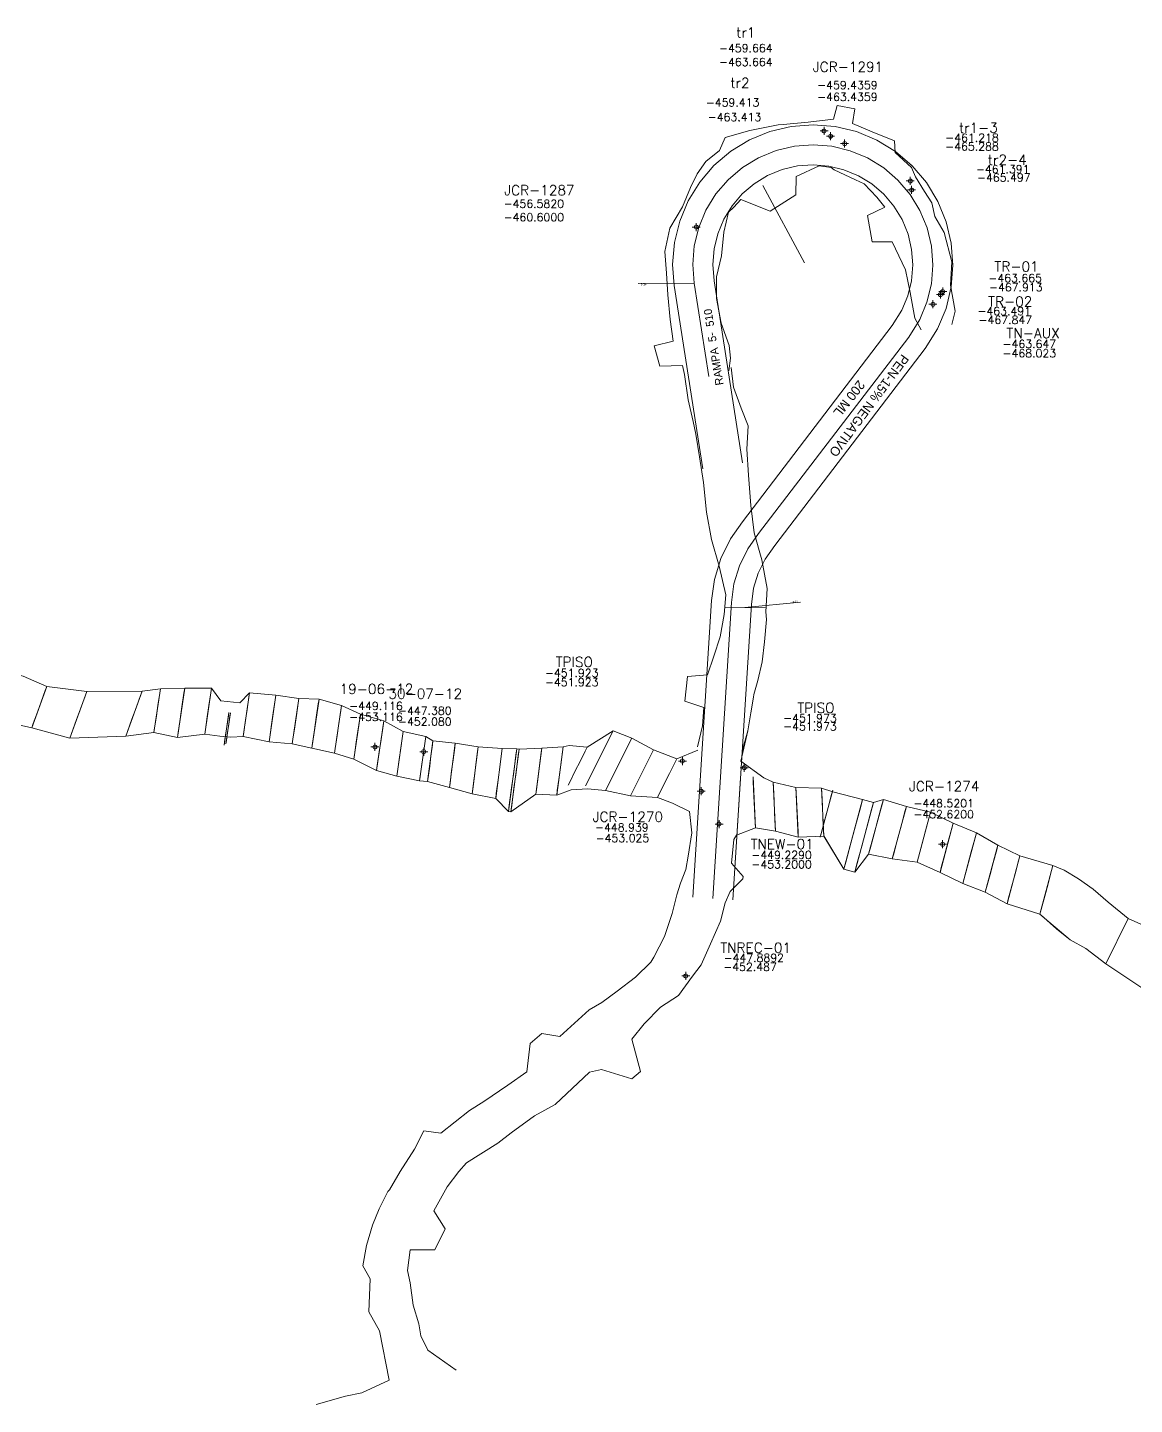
# Model space of a CAD drawing. Extents: x 10548 to 11256, y 0 to 10043.
# Drawn here: x 10967.1 to 11105.4, y 9639.5 to 9811.6 of the extents above; entities that cross this region are included whole.
import ezdxf
from ezdxf.enums import TextEntityAlignment as Align

# ---------------------------------------------------------------- set-up
doc = ezdxf.new("R2010")
doc.units = 0
doc.header["$MEASUREMENT"] = 0
doc.header["$PDMODE"] = 34
doc.header["$PDSIZE"] = 0.5
for name, color, linetype in [('F-510-7642-E-FIC', 154, 'Continuous'), ('F-510-7642-E-SCR', 154, 'Continuous'), ('F-510-7642-E-SEC', 154, 'Continuous'), ('R-510-7500-N-PROY', 130, 'Continuous'), ('R-510-7500-N-SCR', 130, 'Continuous'), ('RPAACC-510-520', 7, 'Continuous')]:
    doc.layers.add(name, color=color, linetype=linetype)
doc.styles.add('ROMAND', font='romand', dxfattribs={"width": 0.7})
doc.styles.add('ROMANS', font='romans.shx', dxfattribs={"width": 1.65})

# ---------------------------------------------------------------- blocks, each defined once
blk = doc.blocks.new('F2')
at = {"lineweight": 0}
blk.add_point((0, 0), dxfattribs=at)
at = {"lineweight": 0, "style": 'ROMAND'}
for tag, height, p in [('NOMBRE', 1.25, (0.2, 6.62)), ('CIELO', 1, (0.14, 4.62)), ('PISO', 1, (0.14, 3.25))]:
    blk.add_attdef(tag, text='', height=height, dxfattribs=at).set_placement(p, align=Align.CENTER)
at = {"lineweight": 0, "style": 'ROMANS', "flags": 1}
for tag, p in [('MINA', (-0.07, -3.26)), ('LOCALIZACION', (-0.07, -4.93)), ('ESTRUCTURA', (-0.07, -6.62)), ('NIVEL', (-0.07, -8.29)), ('OBRA', (-0.07, -10.12)), ('FECHA', (-0.07, -11.79)), ('ATRAS', (-0.07, -13.48)), ('TOPOGRAFO', (2.67, -15.3))]:
    blk.add_attdef(tag, text='', height=1.25, dxfattribs=at).set_placement(p, align=Align.CENTER)

msp = doc.modelspace()

# ---------------------------------------------------------------- linework, layer by layer
at = {"color": 4, "linetype": 'Continuous', "lineweight": 0, "elevation": -457.77, "flags": 128}
msp.add_lwpolyline([(11058.98, 9791.84), (11064.19, 9782.16)], dxfattribs=at)
at = {"layer": 'F-510-7642-E-SCR', "linetype": 'Continuous', "lineweight": 0, "flags": 128}
for points, elevation in [([(10981.45, 9728.65), (10983.72, 9728.94)], -451.98), ([(10981.45, 9728.65), (10983.72, 9728.94)], -447.88), ([(10979.41, 9723.01), (10982.92, 9723.49)], -447.88), ([(10979.41, 9723.01), (10982.92, 9723.49)], -451.98), ([(11048.23, 9720.17), (11048.23, 9720.17), (11050.88, 9721.28), (11050.88, 9721.28)], -447.31), ([(11059.1, 9717.83), (11059.1, 9717.83), (11056.24, 9719.88), (11056.24, 9719.88)], -447.31), ([(11003.17, 9639.52), (11006.85, 9640.56), (11008.91, 9640.97), (11012.31, 9642.56), (11011.11, 9648.7), (11009.78, 9651.08), (11009.95, 9655.22), (11009.01, 9656.82), (11009.47, 9659.39), (11010.23, 9661.92), (11011.04, 9663.95), (11012.13, 9666.13), (11012.36, 9666.33), (11013.66, 9668.63), (11015.49, 9671.4), (11016.65, 9673.72), (11018.75, 9673.41), (11022.36, 9676.25), (11024.14, 9677.39), (11027.12, 9679.43), (11029.51, 9681.09), (11029.93, 9684.61), (11031.39, 9685.85), (11033.62, 9685.49), (11037.31, 9688.81), (11038.88, 9689.72), (11040.78, 9691.16), (11043.06, 9692.92), (11044.99, 9694.78), (11045.37, 9695.39), (11046.7, 9697.99), (11047.67, 9700.86), (11048.25, 9703.19), (11048.69, 9704.63), (11049.37, 9706.34), (11049.64, 9708.01), (11050.12, 9710.95), (11049.84, 9713.62), (11047.68, 9714.63)], -437.89), ([(11020.69, 9643.82), (11017.14, 9646.28), (11016.24, 9648.11), (11016, 9649.57), (11015.31, 9651.93), (11014.92, 9654.71), (11014.58, 9656.26), (11014.94, 9658.83), (11017.99, 9658.84), (11019.29, 9661.45), (11017.9, 9663.71), (11019.54, 9666.7), (11021.02, 9668.64), (11021.95, 9669.7), (11025.88, 9672.16), (11027.53, 9673.45), (11030.45, 9675.56), (11033.03, 9677), (11037.32, 9681.02), (11038.83, 9681.37), (11042.62, 9680.22), (11043.69, 9681.11), (11042.64, 9685.17), (11044.16, 9687.08), (11046.18, 9689.15), (11048.44, 9690.62), (11050.19, 9693.01), (11051.29, 9694.43), (11052.43, 9697.07), (11053.69, 9699.89), (11054.27, 9702.21), (11054.91, 9703.62), (11056.48, 9705.19), (11056.52, 9705.48), (11055.07, 9707.13), (11055.35, 9710.11), (11055.69, 9710.64), (11055.69, 9710.64)], -437.56), ([(11104.62, 9700.23), (11102.12, 9702.27), (11100.25, 9703.9), (11098.42, 9705.18), (11096.63, 9706.27), (11095.22, 9706.85)], -453.29), ([(11104.62, 9700.23), (11102.12, 9702.27), (11100.24, 9703.9), (11098.42, 9705.18), (11096.63, 9706.27), (11095.22, 9706.85)], -448.29), ([(11101.84, 9694.58), (11099.35, 9696.5), (11097.38, 9697.59), (11095.68, 9698.96), (11094.1, 9700.37), (11093.59, 9700.76)], -453.29), ([(11101.84, 9694.58), (11099.34, 9696.5), (11097.39, 9697.57), (11094.71, 9699.83), (11093.59, 9700.76)], -448.29)]:
    msp.add_lwpolyline(points, dxfattribs=dict(at, elevation=elevation))
at = {"layer": 'F-510-7642-E-SCR', "linetype": 'Continuous', "lineweight": 0}
for points in [[(10981.45, 9728.65, -447.88), (10974.52, 9728.61, -448.08), (10969.54, 9729.24, -447.98), (10966.59, 9730.51, -448.18), (10962.41, 9731.6, -446.08), (10958.47, 9732.17, -448.38), (10955.85, 9733.44, -448.47), (10951.64, 9734.75, -448.37), (10948.85, 9737.03, -448.17)], [(10981.45, 9728.65, -451.98), (10974.52, 9728.61, -452.58), (10969.54, 9729.24, -452.68), (10966.59, 9730.51, -452.68), (10962.41, 9731.6, -452.58), (10958.47, 9732.17, -452.48), (10955.85, 9733.44, -452.57), (10951.64, 9734.75, -452.47), (10948.85, 9737.03, -452.37)], [(10979.41, 9723.01, -447.88), (10972.41, 9722.77, -448.08), (10967.67, 9724.06, -447.98), (10964.52, 9724.78, -448.18), (10960.34, 9725.86, -446.08), (10956.5, 9726.72, -448.38), (10953.67, 9727.42, -448.47), (10949.71, 9729.39, -448.37), (10947.02, 9731.95, -448.17)], [(10979.41, 9723.01, -451.98), (10972.41, 9722.77, -452.58), (10967.67, 9724.06, -452.68), (10964.52, 9724.78, -452.68), (10960.34, 9725.86, -452.58), (10956.5, 9726.72, -452.48), (10953.67, 9727.42, -452.57), (10949.71, 9729.39, -452.47), (10947.02, 9731.95, -452.37)], [(11016.9, 9722.96, -447.38), (11014.06, 9723.58, -447.23), (11014.06, 9723.58, -447.23), (11011.63, 9724.95, -447.38), (11008.72, 9725.78, -447.72), (11006.35, 9726.83, -447.97), (11003.54, 9727.65, -447.72), (11001.02, 9727.71, -447.87), (10998.15, 9728.14, -447.92), (10994.86, 9728.42, -447.75), (10993.66, 9727.2, -447.42), (10991.28, 9727.42, -447.41), (10990.1, 9729.01, -447.86), (10986.76, 9729, -447.2), (10983.72, 9728.94, -446.94)], [(11016.9, 9722.96, -452.08), (11014.06, 9723.58, -452.23), (11014.06, 9723.58, -452.23), (11011.63, 9724.95, -452.28), (11008.72, 9725.78, -452.22), (11006.35, 9726.83, -452.27), (11003.54, 9727.65, -452.02), (11001.02, 9727.71, -451.77), (10998.15, 9728.14, -451.42), (10994.86, 9728.42, -451.45), (10993.66, 9727.2, -451.62), (10991.28, 9727.42, -451.61), (10990.1, 9729.01, -451.66), (10986.76, 9729, -451.7), (10983.72, 9728.94, -451.64)], [(11016.09, 9717.42, -447.38), (11013.25, 9718.04, -447.23), (11013.25, 9718.04, -447.23), (11010.72, 9718.71, -447.38), (11007.89, 9720.14, -447.72), (11005.48, 9720.9, -447.97), (11002.64, 9721.51, -447.72), (11000.2, 9722.07, -447.87), (10997.3, 9722.3, -447.92), (10994.06, 9722.97, -447.75), (10992.51, 9722.88, -447.42), (10991.14, 9723.02, -447.41), (10989.26, 9723.27, -447.86), (10985.86, 9722.86, -447.2), (10982.92, 9723.49, -446.94)], [(11016.09, 9717.42, -452.08), (11013.25, 9718.04, -452.23), (11013.25, 9718.04, -452.23), (11010.72, 9718.71, -452.28), (11007.89, 9720.14, -452.22), (11005.48, 9720.9, -452.27), (11002.64, 9721.51, -452.02), (11000.2, 9722.07, -451.77), (10997.3, 9722.3, -451.42), (10994.06, 9722.97, -451.45), (10992.51, 9722.88, -451.62), (10991.14, 9723.02, -451.61), (10989.26, 9723.27, -451.66), (10985.86, 9722.86, -451.7), (10982.92, 9723.49, -451.64)], [(11016.9, 9722.96, -447.38), (11016.9, 9722.96, -447.38), (11017.78, 9722.42, -448.13), (11020.57, 9722.15, -448.4), (11023.43, 9721.67, -448.67), (11026.43, 9721.48, -448.73), (11028.25, 9721.44, -448.71), (11028.54, 9721.4, -448.71), (11031.38, 9721.53, -448.18), (11034.03, 9721.68, -448.55)], [(11016.9, 9722.96, -452.08), (11016.9, 9722.96, -452.08), (11017.78, 9722.42, -453.33), (11020.57, 9722.15, -453.3), (11023.43, 9721.67, -453.37), (11026.43, 9721.48, -453.23), (11028.25, 9721.44, -453.31), (11028.54, 9721.4, -453.31), (11031.38, 9721.53, -453.28), (11034.03, 9721.68, -453.25)], [(11034.03, 9721.68, -448.55), (11034.03, 9721.68, -448.55), (11034.8, 9721.86, -448.1), (11037.03, 9721.64, -448.06), (11040.29, 9723.7, -448.32), (11042.61, 9722.76, -448.52), (11045.33, 9721.29, -447.87), (11048.23, 9720.17, -447.31), (11048.23, 9720.17, -447.31)], [(11034.03, 9721.68, -453.25), (11034.03, 9721.68, -453.25), (11034.8, 9721.86, -452.7), (11037.03, 9721.64, -452.86), (11040.29, 9723.7, -452.92), (11042.61, 9722.76, -452.82), (11045.33, 9721.29, -452.87), (11048.23, 9720.17, -453.02), (11048.23, 9720.17, -453.02)], [(11016.09, 9717.42, -447.38), (11016.09, 9717.42, -447.38), (11017.11, 9717.37, -448.13), (11019.84, 9716.6, -448.4), (11022.66, 9715.83, -448.67), (11025.61, 9715.23, -448.73), (11027.21, 9713.61, -448.71), (11027.51, 9713.57, -448.71), (11030.62, 9715.78, -448.18), (11033.23, 9715.64, -448.55)], [(11016.09, 9717.42, -452.08), (11016.09, 9717.42, -452.08), (11017.11, 9717.37, -453.33), (11019.84, 9716.6, -453.3), (11022.66, 9715.83, -453.37), (11025.61, 9715.23, -453.23), (11027.21, 9713.61, -453.31), (11027.51, 9713.57, -453.31), (11030.62, 9715.78, -453.28), (11033.23, 9715.64, -453.25)], [(11067.73, 9716.07, -453.14), (11066.33, 9716.53, -453.23), (11063.12, 9716.59, -453.47), (11060.29, 9717.26, -453.41), (11059.1, 9717.83, -453.34), (11059.1, 9717.83, -453.34)], [(11067.73, 9716.07, -448.67), (11066.33, 9716.53, -448.93), (11063.12, 9716.59, -448.77), (11060.29, 9717.26, -449.71), (11059.1, 9717.83, -447.31), (11059.1, 9717.83, -447.31)], [(11033.23, 9715.64, -448.55), (11033.23, 9715.64, -448.55), (11033.23, 9715.64, -448.55), (11035.03, 9716.31, -448.06), (11037.08, 9716.43, -448.32), (11039.34, 9716.23, -448.52), (11042.47, 9715.56, -447.87), (11045.81, 9715.34, -447.72), (11047.68, 9714.63, -447.88)], [(11033.23, 9715.64, -453.25), (11033.23, 9715.64, -453.25), (11033.23, 9715.64, -453.25), (11035.03, 9716.31, -452.86), (11037.08, 9716.43, -452.92), (11039.34, 9716.23, -452.82), (11042.47, 9715.56, -452.87), (11045.81, 9715.34, -453.02), (11047.68, 9714.63, -453.08)], [(11095.22, 9706.85, -448.24), (11091.1, 9708.06, -448.33), (11088.35, 9709.41, -448.22), (11085.66, 9710.96, -448.12), (11082.77, 9712.15, -448.11), (11079.94, 9713.54, -447.7), (11076.92, 9714.24, -448), (11074.04, 9715.12, -447.99), (11072.8, 9714.73, -448.69), (11071.45, 9715.09, -448.68), (11067.73, 9716.07, -448.67)], [(11095.22, 9706.85, -453.14), (11091.1, 9708.06, -453.03), (11088.35, 9709.41, -453.02), (11085.66, 9710.96, -453.02), (11082.77, 9712.15, -452.91), (11079.94, 9713.54, -452.9), (11076.92, 9714.24, -452.9), (11074.04, 9715.12, -452.89), (11072.8, 9714.73, -452.89), (11071.45, 9715.09, -452.88), (11067.73, 9716.07, -453.14)], [(11066.6, 9710.54, -448.93), (11066.6, 9710.54, -448.93), (11063.41, 9710.39, -448.77), (11060.57, 9711.16, -449.71), (11058.05, 9711.55, -448.74), (11055.69, 9710.64, -448.77)], [(11093.59, 9700.76, -448.24), (11089.49, 9702.07, -448.33), (11086.77, 9703.52, -448.22), (11083.95, 9704.59, -448.12), (11081.12, 9705.97, -448.11), (11078.25, 9707.26, -447.7), (11075.15, 9707.68, -448), (11072.2, 9708.26, -447.99), (11070.47, 9706.04, -448.69), (11069.12, 9706.4, -448.68), (11066.6, 9710.54, -448.93)], [(11093.59, 9700.76, -453.14), (11089.49, 9702.07, -453.03), (11086.77, 9703.52, -453.02), (11083.95, 9704.59, -453.02), (11081.12, 9705.97, -452.91), (11078.25, 9707.26, -452.9), (11075.15, 9707.68, -452.9), (11072.2, 9708.26, -452.89), (11070.47, 9706.04, -452.89), (11069.12, 9706.4, -452.88), (11066.61, 9710.56, -452.98)], [(11104.62, 9700.23, -448.29), (11109.37, 9698.12, -448.44), (11109.37, 9698.12, -448.44), (11111.75, 9696.84, -448.46), (11113.99, 9695.97, -448.58), (11115.61, 9695.62, -449.2), (11115.88, 9695.49, -449.2)], [(11104.62, 9700.23, -453.29), (11109.37, 9698.12, -453.34), (11109.37, 9698.12, -453.34), (11111.75, 9696.84, -453.36), (11113.99, 9695.97, -453.28), (11115.61, 9695.62, -453.3), (11115.88, 9695.49, -453.3)], [(11101.84, 9694.58, -448.29), (11106.2, 9691.66, -448.44), (11106.2, 9691.66, -448.44), (11108.85, 9690.92, -448.46), (11110.56, 9688.96, -448.58), (11109.62, 9686.14, -449.2), (11113.48, 9684.45, -449.2)], [(11101.84, 9694.58, -453.29), (11106.2, 9691.66, -453.34), (11106.2, 9691.66, -453.34), (11108.85, 9690.92, -453.36), (11110.56, 9688.96, -453.28), (11109.62, 9686.14, -453.3), (11110.99, 9685.52, -453.3)]]:
    msp.add_polyline3d(points, dxfattribs=at)
at = {"layer": 'F-510-7642-E-SEC', "linetype": 'Continuous', "lineweight": 0}
for points in [[(10969.54, 9729.24, -452.68), (10967.67, 9724.06, -452.68), (10967.67, 9724.06, -449.95), (10967.85, 9724.58, -448.57), (10968.37, 9726, -447.98), (10968.83, 9727.3, -447.98), (10969.35, 9728.72, -448.57), (10969.54, 9729.24, -449.95), (10969.54, 9729.24, -452.68)], [(10974.52, 9728.61, -452.58), (10972.41, 9722.77, -452.58), (10972.41, 9722.77, -449.97), (10972.62, 9723.36, -448.65), (10973.2, 9724.96, -448.08), (10973.73, 9726.42, -448.08), (10974.31, 9728.02, -448.65), (10974.52, 9728.61, -449.97), (10974.52, 9728.61, -452.58)], [(10981.45, 9728.65, -451.98), (10979.41, 9723.01, -451.98), (10979.41, 9723.01, -449.6), (10979.61, 9723.58, -448.4), (10980.17, 9725.13, -447.88), (10980.68, 9726.54, -447.88), (10981.24, 9728.09, -448.4), (10981.45, 9728.65, -449.6), (10981.45, 9728.65, -451.98)], [(10983.72, 9728.94, -451.64), (10982.92, 9723.49, -451.64), (10982.92, 9723.49, -448.92), (10983, 9724.04, -447.54), (10983.22, 9725.53, -446.94), (10983.42, 9726.9, -446.94), (10983.64, 9728.39, -447.54), (10983.72, 9728.94, -448.92), (10983.72, 9728.94, -451.64)], [(10986.76, 9729, -451.7), (10985.86, 9722.86, -451.7), (10985.86, 9722.86, -449.09), (10985.95, 9723.47, -447.77), (10986.2, 9725.16, -447.2), (10986.42, 9726.7, -447.2), (10986.67, 9728.38, -447.77), (10986.76, 9729, -449.09), (10986.76, 9729, -451.7)], [(10990.1, 9729.01, -451.66), (10989.26, 9723.27, -451.66), (10989.26, 9723.27, -449.46), (10989.34, 9723.85, -448.34), (10989.57, 9725.43, -447.86), (10989.78, 9726.86, -447.86), (10990.01, 9728.44, -448.34), (10990.1, 9729.01, -449.46), (10990.1, 9729.01, -451.66)], [(10994.86, 9728.42, -451.45), (10994.06, 9722.97, -451.45), (10994.06, 9722.97, -449.31), (10994.14, 9723.52, -448.22), (10994.36, 9725.01, -447.75), (10994.56, 9726.37, -447.75), (10994.78, 9727.87, -448.22), (10994.86, 9728.42, -449.31), (10994.86, 9728.42, -451.45)], [(10998.15, 9728.14, -451.42), (10997.3, 9722.3, -451.42), (10997.3, 9722.3, -449.39), (10997.38, 9722.88, -448.36), (10997.62, 9724.49, -447.92), (10997.83, 9725.95, -447.92), (10998.07, 9727.55, -448.36), (10998.15, 9728.14, -449.39), (10998.15, 9728.14, -451.42)], [(11001.02, 9727.71, -451.77), (11000.2, 9722.07, -451.77), (11000.2, 9722.07, -449.51), (11000.28, 9722.64, -448.36), (11000.51, 9724.19, -447.87), (11000.71, 9725.6, -447.87), (11000.94, 9727.15, -448.36), (11001.02, 9727.71, -449.51), (11001.02, 9727.71, -451.77)], [(11003.54, 9727.65, -452.02), (11002.64, 9721.51, -452.02), (11002.64, 9721.51, -449.52), (11002.73, 9722.13, -448.26), (11002.98, 9723.82, -447.72), (11003.2, 9725.35, -447.72), (11003.45, 9727.04, -448.26), (11003.54, 9727.65, -449.52), (11003.54, 9727.65, -452.02)], [(10992.28, 9725.96, -451.61), (10991.68, 9721.91, -451.61), (10991.68, 9721.91, -449.18), (10991.74, 9722.31, -447.94), (10991.91, 9723.43, -447.41), (10992.05, 9724.44, -447.41), (10992.22, 9725.56, -447.94), (10992.28, 9725.96, -449.18), (10992.28, 9725.96, -451.61)], [(10992.48, 9725.93, -451.62), (10991.91, 9722.08, -451.62), (10991.91, 9722.08, -449.18), (10991.97, 9722.46, -447.94), (10992.12, 9723.52, -447.42), (10992.26, 9724.49, -447.42), (10992.42, 9725.55, -447.94), (10992.48, 9725.93, -449.18), (10992.48, 9725.93, -451.62)], [(11006.35, 9726.83, -452.27), (11005.48, 9720.9, -452.27), (11005.48, 9720.9, -449.78), (11005.57, 9721.49, -448.51), (11005.81, 9723.12, -447.97), (11006.02, 9724.61, -447.97), (11006.26, 9726.24, -448.51), (11006.35, 9726.83, -449.78), (11006.35, 9726.83, -452.27)], [(11008.72, 9725.78, -452.22), (11007.89, 9720.14, -452.22), (11007.89, 9720.14, -449.61), (11007.98, 9720.7, -448.29), (11008.2, 9722.25, -447.72), (11008.41, 9723.66, -447.72), (11008.64, 9725.21, -448.29), (11008.72, 9725.78, -449.61), (11008.72, 9725.78, -452.22)], [(11011.63, 9724.95, -452.28), (11010.72, 9718.71, -452.28), (11010.72, 9718.71, -449.43), (11010.81, 9719.34, -447.99), (11011.06, 9721.05, -447.38), (11011.29, 9722.61, -447.38), (11011.54, 9724.32, -447.99), (11011.63, 9724.95, -449.43), (11011.63, 9724.95, -452.28)], [(11014.06, 9723.58, -452.23), (11013.25, 9718.04, -452.23), (11013.25, 9718.04, -449.33), (11013.33, 9718.59, -447.86), (11013.55, 9720.12, -447.23), (11013.75, 9721.5, -447.23), (11013.98, 9723.03, -447.86), (11014.06, 9723.58, -449.33), (11014.06, 9723.58, -452.23)], [(11016.9, 9722.96, -452.08), (11016.09, 9717.42, -452.08), (11016.09, 9717.42, -449.35), (11016.17, 9717.98, -447.97), (11016.39, 9719.5, -447.38), (11016.59, 9720.89, -447.38), (11016.82, 9722.41, -447.97), (11016.9, 9722.96, -449.35), (11016.9, 9722.96, -452.08)], [(11017.11, 9717.37, -453.33), (11017.78, 9722.42, -453.33), (11017.78, 9722.42, -450.32), (11017.72, 9721.92, -448.79), (11017.53, 9720.53, -448.13), (11017.37, 9719.26, -448.13), (11017.18, 9717.87, -448.79), (11017.11, 9717.37, -450.32), (11017.11, 9717.37, -453.33)], [(11019.84, 9716.6, -453.3), (11020.57, 9722.15, -453.3), (11020.57, 9722.15, -450.46), (11020.5, 9721.6, -449.02), (11020.3, 9720.07, -448.4), (11020.11, 9718.68, -448.4), (11019.91, 9717.16, -449.02), (11019.84, 9716.6, -450.46), (11019.84, 9716.6, -453.3)], [(11036.85, 9716.81, -452.92), (11040.29, 9723.7, -452.92), (11040.29, 9723.7, -450.26), (11039.95, 9723.01, -448.9), (11039, 9721.11, -448.32), (11038.14, 9719.39, -448.32), (11037.19, 9717.5, -448.9), (11036.85, 9716.81, -450.26), (11036.85, 9716.81, -452.92)], [(11039.34, 9716.23, -452.82), (11042.61, 9722.76, -452.82), (11042.61, 9722.76, -450.33), (11042.29, 9722.11, -449.07), (11041.39, 9720.31, -448.52), (11040.57, 9718.68, -448.52), (11039.67, 9716.88, -449.07), (11039.34, 9716.23, -450.33), (11039.34, 9716.23, -452.82)], [(11022.66, 9715.83, -453.37), (11023.43, 9721.67, -453.37), (11023.43, 9721.67, -450.64), (11023.36, 9721.09, -449.26), (11023.14, 9719.48, -448.67), (11022.95, 9718.02, -448.67), (11022.74, 9716.41, -449.26), (11022.66, 9715.83, -450.64), (11022.66, 9715.83, -453.37)], [(11025.61, 9715.23, -453.23), (11026.43, 9721.48, -453.23), (11026.43, 9721.48, -450.62), (11026.35, 9720.85, -449.3), (11026.12, 9719.14, -448.73), (11025.92, 9717.58, -448.73), (11025.69, 9715.86, -449.3), (11025.61, 9715.23, -450.62), (11025.61, 9715.23, -453.23)], [(11027.21, 9713.61, -453.31), (11028.25, 9721.44, -453.31), (11028.25, 9721.44, -450.64), (11028.14, 9720.66, -449.29), (11027.86, 9718.5, -448.71), (11027.6, 9716.55, -448.71), (11027.31, 9714.39, -449.29), (11027.21, 9713.61, -450.64), (11027.21, 9713.61, -453.31)], [(11027.51, 9713.57, -453.31), (11028.54, 9721.4, -453.31), (11028.54, 9721.4, -450.64), (11028.44, 9720.62, -449.29), (11028.15, 9718.46, -448.71), (11027.89, 9716.51, -448.71), (11027.61, 9714.35, -449.29), (11027.51, 9713.57, -450.64), (11027.51, 9713.57, -453.31)], [(11030.62, 9715.78, -453.28), (11031.38, 9721.53, -453.28), (11031.38, 9721.53, -450.32), (11031.31, 9720.96, -448.82), (11031.1, 9719.37, -448.18), (11030.91, 9717.94, -448.18), (11030.7, 9716.36, -448.82), (11030.62, 9715.78, -450.32), (11030.62, 9715.78, -453.28)], [(11033.23, 9715.64, -453.25), (11034.03, 9721.68, -453.25), (11034.03, 9721.68, -450.52), (11033.95, 9721.08, -449.14), (11033.73, 9719.42, -448.55), (11033.53, 9717.9, -448.55), (11033.31, 9716.24, -449.14), (11033.23, 9715.64, -450.52), (11033.23, 9715.64, -453.25)], [(11034.66, 9716.9, -452.86), (11037.03, 9721.64, -452.86), (11037.03, 9721.64, -450.08), (11036.8, 9721.16, -448.67), (11036.15, 9719.86, -448.06), (11035.55, 9718.67, -448.06), (11034.9, 9717.37, -448.67), (11034.66, 9716.9, -450.08), (11034.66, 9716.9, -452.86)], [(11042.47, 9715.56, -452.87), (11045.33, 9721.29, -452.87), (11045.33, 9721.29, -449.97), (11045.04, 9720.71, -448.5), (11044.26, 9719.14, -447.87), (11043.54, 9717.71, -447.87), (11042.75, 9716.14, -448.5), (11042.47, 9715.56, -449.97), (11042.47, 9715.56, -452.87)], [(11045.81, 9715.34, -453.02), (11048.23, 9720.17, -453.02), (11048.23, 9720.17, -449.95), (11047.99, 9719.69, -448.39), (11047.32, 9718.36, -447.72), (11046.72, 9717.15, -447.72), (11046.05, 9715.83, -448.39), (11045.81, 9715.34, -449.95), (11045.81, 9715.34, -453.02)], [(11057.76, 9717.94, -453.34), (11058.05, 9711.55, -453.34), (11058.05, 9711.55, -450.67), (11058.02, 9712.19, -449.32), (11057.94, 9713.95, -448.74), (11057.87, 9715.54, -448.74), (11057.78, 9717.3, -449.32), (11057.76, 9717.94, -450.67), (11057.76, 9717.94, -453.34)], [(11060.29, 9717.26, -453.41), (11060.57, 9711.16, -453.41), (11060.57, 9711.16, -451.26), (11060.54, 9711.77, -450.17), (11060.46, 9713.45, -449.71), (11060.39, 9714.97, -449.71), (11060.32, 9716.65, -450.17), (11060.29, 9717.26, -451.26), (11060.29, 9717.26, -453.41)], [(11063.12, 9716.59, -453.47), (11063.41, 9710.39, -453.47), (11063.41, 9710.39, -450.75), (11063.38, 9711.01, -449.37), (11063.3, 9712.72, -448.77), (11063.23, 9714.26, -448.77), (11063.15, 9715.97, -449.37), (11063.12, 9716.59, -450.75), (11063.12, 9716.59, -453.47)], [(11067.73, 9716.29, -452.98), (11066.15, 9710.4, -452.98), (11066.15, 9710.4, -450.6), (11066.31, 9710.99, -449.39), (11066.75, 9712.61, -448.88), (11067.14, 9714.09, -448.88), (11067.58, 9715.71, -449.39), (11067.73, 9716.29, -450.6), (11067.73, 9716.29, -452.98)], [(11066.33, 9716.53, -453.23), (11066.6, 9710.54, -453.23), (11066.6, 9710.54, -450.74), (11066.58, 9711.14, -449.48), (11066.5, 9712.79, -448.93), (11066.43, 9714.29, -448.93), (11066.36, 9715.94, -449.48), (11066.33, 9716.53, -450.74), (11066.33, 9716.53, -453.23)], [(11071.45, 9715.09, -452.88), (11069.12, 9706.4, -452.88), (11069.12, 9706.4, -450.45), (11069.35, 9707.27, -449.21), (11069.99, 9709.66, -448.68), (11070.57, 9711.83, -448.68), (11071.21, 9714.22, -449.21), (11071.45, 9715.09, -450.45), (11071.45, 9715.09, -452.88)], [(11072.8, 9714.73, -452.89), (11070.47, 9706.04, -452.89), (11070.47, 9706.04, -450.45), (11070.7, 9706.9, -449.22), (11071.34, 9709.29, -448.69), (11071.93, 9711.47, -448.69), (11072.57, 9713.86, -449.22), (11072.8, 9714.73, -450.45), (11072.8, 9714.73, -452.89)], [(11074.04, 9715.12, -452.89), (11072.2, 9708.26, -452.89), (11072.2, 9708.26, -450.05), (11072.39, 9708.95, -448.61), (11072.89, 9710.83, -447.99), (11073.35, 9712.55, -447.99), (11073.86, 9714.43, -448.61), (11074.04, 9715.12, -450.05), (11074.04, 9715.12, -452.89)], [(11076.92, 9714.24, -452.9), (11075.15, 9707.68, -452.9), (11075.15, 9707.68, -450.06), (11075.33, 9708.33, -448.61), (11075.81, 9710.14, -448), (11076.25, 9711.78, -448), (11076.74, 9713.59, -448.61), (11076.92, 9714.24, -450.06), (11076.92, 9714.24, -452.9)], [(11079.94, 9713.54, -452.9), (11078.25, 9707.26, -452.9), (11078.25, 9707.26, -449.89), (11078.42, 9707.89, -448.36), (11078.88, 9709.61, -447.7), (11079.3, 9711.18, -447.7), (11079.77, 9712.91, -448.36), (11079.94, 9713.54, -449.89), (11079.94, 9713.54, -452.9)], [(11082.77, 9712.15, -452.91), (11081.12, 9705.97, -452.91), (11081.12, 9705.97, -450.13), (11081.28, 9706.59, -448.72), (11081.74, 9708.29, -448.11), (11082.15, 9709.84, -448.11), (11082.61, 9711.54, -448.72), (11082.77, 9712.15, -450.13), (11082.77, 9712.15, -452.91)], [(11085.66, 9710.96, -453.02), (11083.95, 9704.59, -453.02), (11083.95, 9704.59, -450.18), (11084.12, 9705.23, -448.74), (11084.6, 9706.98, -448.12), (11085.02, 9708.57, -448.12), (11085.49, 9710.33, -448.74), (11085.66, 9710.96, -450.18), (11085.66, 9710.96, -453.02)], [(11088.35, 9709.41, -453.02), (11086.77, 9703.52, -453.02), (11086.77, 9703.52, -450.24), (11086.93, 9704.11, -448.83), (11087.37, 9705.73, -448.22), (11087.76, 9707.21, -448.22), (11088.2, 9708.83, -448.83), (11088.35, 9709.41, -450.24), (11088.35, 9709.41, -453.02)], [(11091.1, 9708.06, -453.03), (11089.49, 9702.07, -453.03), (11089.49, 9702.07, -450.31), (11089.65, 9702.67, -448.92), (11090.09, 9704.32, -448.33), (11090.49, 9705.81, -448.33), (11090.94, 9707.46, -448.92), (11091.1, 9708.06, -450.31), (11091.1, 9708.06, -453.03)], [(11095.22, 9706.85, -453.14), (11093.59, 9700.76, -453.14), (11093.59, 9700.76, -450.3), (11093.75, 9701.37, -448.86), (11094.2, 9703.04, -448.24), (11094.61, 9704.56, -448.24), (11095.06, 9706.24, -448.86), (11095.22, 9706.85, -450.3), (11095.22, 9706.85, -453.14)], [(11101.84, 9694.58, -453.29), (11104.62, 9700.23, -453.29), (11104.62, 9700.23, -450.39), (11104.34, 9699.67, -448.92), (11103.58, 9698.11, -448.29), (11102.88, 9696.7, -448.29), (11102.12, 9695.14, -448.92), (11101.84, 9694.58, -450.39), (11101.84, 9694.58, -453.29)]]:
    msp.add_polyline3d(points, dxfattribs=at)
at = {"layer": 'R-510-7500-N-PROY', "color": 3, "linetype": 'Continuous', "lineweight": 0, "flags": 128}
for points in [[(11051.5, 9756.42), (11047.92, 9779.31), (11047.72, 9781.95), (11047.94, 9784.69), (11048.6, 9787.36), (11049.65, 9789.9), (11051.1, 9792.24), (11052.88, 9794.32), (11054.97, 9796.1), (11057.32, 9797.53), (11059.86, 9798.58), (11062.53, 9799.21), (11065.26, 9799.42), (11068.01, 9799.2), (11070.68, 9798.55), (11073.21, 9797.5), (11075.56, 9796.06), (11077.64, 9794.27), (11079.42, 9792.18), (11080.85, 9789.83), (11081.9, 9787.29), (11082.53, 9784.61), (11082.74, 9781.88), (11082.52, 9779.14), (11081.87, 9776.47), (11080.81, 9773.92), (11079.27, 9771.46), (11060.48, 9746.86), (11059.27, 9745.13), (11058.4, 9743.37), (11057.83, 9741.5), (11057.55, 9739.46), (11055.23, 9702.58)], [(11056.44, 9757.19), (11052.9, 9779.89), (11052.74, 9781.94), (11052.9, 9783.89), (11053.36, 9785.8), (11054.11, 9787.61), (11055.14, 9789.28), (11056.42, 9790.77), (11057.91, 9792.04), (11059.58, 9793.06), (11061.4, 9793.8), (11063.31, 9794.26), (11065.26, 9794.41), (11067.21, 9794.25), (11069.12, 9793.79), (11070.93, 9793.03), (11072.6, 9792.01), (11074.08, 9790.73), (11075.36, 9789.24), (11076.37, 9787.56), (11077.12, 9785.75), (11077.57, 9783.84), (11077.72, 9781.89), (11077.56, 9779.93), (11077.11, 9778.03), (11076.35, 9776.23), (11075.15, 9774.31), (11056.44, 9749.81), (11054.95, 9747.68), (11053.74, 9745.22), (11052.93, 9742.58), (11052.57, 9739.96), (11050.23, 9702.9)], [(11056.18, 9717.79), (11055.23, 9702.58)]]:
    msp.add_lwpolyline(points, dxfattribs=at)
at = {"layer": 'R-510-7500-N-PROY', "color": 1, "linetype": 'Continuous', "lineweight": 0, "elevation": -453.37, "flags": 128}
msp.add_lwpolyline([(11052.23, 9767.95), (11050.41, 9779.6), (11050.23, 9781.95), (11050.42, 9784.29), (11050.98, 9786.58), (11051.88, 9788.75), (11053.12, 9790.76), (11054.65, 9792.54), (11056.44, 9794.07), (11058.45, 9795.29), (11060.63, 9796.19), (11062.92, 9796.74), (11065.26, 9796.92), (11067.61, 9796.73), (11069.9, 9796.17), (11072.07, 9795.27), (11074.08, 9794.03), (11075.86, 9792.5), (11077.39, 9790.71), (11078.61, 9788.7), (11079.51, 9786.52), (11080.05, 9784.23), (11080.23, 9781.88), (11080.04, 9779.54), (11079.49, 9777.25), (11078.58, 9775.08), (11077.21, 9772.89), (11058.46, 9748.33), (11057.11, 9746.41), (11056.07, 9744.29), (11055.38, 9742.04), (11055.06, 9739.71), (11052.73, 9702.74)], dxfattribs=at)
at = {"layer": 'R-510-7500-N-PROY', "color": 4, "linetype": 'Continuous', "lineweight": 0, "elevation": -453.37, "flags": 128}
msp.add_lwpolyline([(11050.41, 9779.6), (11043.41, 9779.59)], dxfattribs=at)
at = {"layer": 'R-510-7500-N-SCR', "color": 4, "linetype": 'Continuous', "lineweight": 0, "flags": 128}
for points, elevation in [([(11067.8, 9800.11), (11068.28, 9801.81)], -457.25), ([(11067.8, 9800.11), (11068.28, 9801.81)], -461.45), ([(11050.77, 9793.29), (11051.85, 9794.83)], -461.68), ([(11050.77, 9793.29), (11051.85, 9794.83)], -458.21)]:
    msp.add_lwpolyline(points, dxfattribs=dict(at, elevation=elevation))
at = {"layer": 'R-510-7500-N-SCR', "color": 4, "linetype": 'Continuous', "lineweight": 0}
for points in [[(11080.11, 9789.64, -461.42), (11079.2, 9791.09, -461.47), (11078.06, 9792.89, -461.12), (11077.55, 9794.07, -461.1), (11075.51, 9795.95, -460.89), (11075.45, 9797.42, -460.22), (11072.64, 9798.52, -459.51), (11070.18, 9799.56, -458.84), (11070.46, 9801.39, -459.27), (11068.28, 9801.81, -459.23)], [(11080.11, 9789.64, -465.62), (11079.2, 9791.09, -465.57), (11078.06, 9792.89, -465.22), (11077.55, 9794.07, -465), (11075.51, 9795.95, -464.59), (11075.45, 9797.42, -464.42), (11072.64, 9798.52, -464.11), (11070.18, 9799.56, -463.94), (11070.46, 9801.39, -463.57), (11068.28, 9801.81, -463.53)], [(11067.8, 9800.11, -457.25), (11064.63, 9799.72, -456.9), (11064.63, 9799.72, -456.9), (11061.51, 9799.44, -457.15), (11060.9, 9799.39, -457.14), (11057.36, 9798.7, -457.19), (11054.29, 9797.82, -457.34), (11053.56, 9796.19, -457.53), (11051.85, 9794.83, -458.2)], [(11067.8, 9800.11, -461.45), (11064.63, 9799.72, -461.6), (11064.63, 9799.72, -461.6), (11061.51, 9799.44, -461.55), (11060.9, 9799.39, -461.54), (11057.36, 9798.7, -461.59), (11054.29, 9797.82, -461.84), (11053.56, 9796.19, -461.73), (11051.85, 9794.83, -461.7)], [(11046.11, 9769.23, -458.44), (11045.39, 9771.8, -458.48), (11047.8, 9772.37, -458.81), (11047.4, 9775.08, -458.99), (11047.13, 9778.17, -459.42), (11046.93, 9780.87, -459.9), (11046.73, 9783.57, -460.28), (11047.35, 9786.5, -460.5), (11048.95, 9789.16, -460.99), (11049.94, 9791.57, -461.54), (11050.77, 9793.29, -461.68)], [(11046.11, 9769.23, -453.98), (11045.39, 9771.8, -453.98), (11047.8, 9772.37, -453.81), (11047.4, 9775.08, -454.29), (11047.13, 9778.17, -454.82), (11046.93, 9780.87, -455.4), (11046.73, 9783.57, -455.78), (11047.35, 9786.5, -456.1), (11048.95, 9789.16, -457.09), (11049.94, 9791.57, -457.24), (11050.77, 9793.29, -458.21)], [(11067.51, 9794.09, -457.25), (11066.01, 9794.29, -456.9), (11066.01, 9794.29, -456.9), (11063.15, 9792.95, -457.15), (11063.11, 9790.67, -457.14), (11059.92, 9788.62, -457.19), (11056.25, 9790.06, -457.34), (11055.36, 9789.11, -457.53), (11054.69, 9788.5, -457.01)], [(11067.51, 9794.09, -461.45), (11066.01, 9794.29, -461.6), (11066.01, 9794.29, -461.6), (11063.15, 9792.95, -461.55), (11063.11, 9790.67, -461.54), (11059.92, 9788.62, -461.59), (11056.25, 9790.06, -461.84), (11055.36, 9789.11, -461.73), (11054.69, 9788.5, -460.95)], [(11072.05, 9788.09, -461.15), (11072.05, 9788.09, -461.15), (11074.22, 9789.12, -461.12), (11073.21, 9790.38, -461.1), (11071.64, 9792.04, -460.89), (11070.58, 9792.53, -460.22), (11067.91, 9793.77, -459.51), (11067.51, 9794.09, -457.25), (11067.51, 9794.09, -457.25), (11067.51, 9794.09, -457.25)], [(11072.05, 9788.09, -466.15), (11072.05, 9788.09, -466.15), (11074.22, 9789.12, -465.22), (11073.21, 9790.38, -465), (11071.64, 9792.04, -464.59), (11070.58, 9792.53, -464.42), (11067.91, 9793.77, -464.11), (11067.51, 9794.09, -461.45), (11067.51, 9794.09, -461.45), (11067.51, 9794.09, -461.45)], [(11082.59, 9774.45, -464.26), (11083, 9776.13, -463.24), (11082.42, 9779.35, -462.79), (11082.61, 9782.3, -462.59), (11081.65, 9785.96, -461.57), (11080.48, 9787.96, -461.17), (11080.11, 9789.64, -461.42)], [(11082.59, 9774.45, -467.46), (11083, 9776.13, -468.24), (11082.42, 9779.35, -467.79), (11082.61, 9782.3, -466.99), (11081.65, 9785.96, -466.57), (11080.48, 9787.96, -466.17), (11080.11, 9789.64, -465.62)], [(11054.74, 9768.67, -458.16), (11054.96, 9770.24, -458.48), (11054.78, 9771.84, -458.81), (11053.78, 9774.6, -458.99), (11053.21, 9777.72, -459.42), (11053.21, 9780.4, -459.9), (11053.81, 9783.04, -460.28), (11054.13, 9785.99, -460.5), (11054.69, 9788.5, -460.95)], [(11054.74, 9768.67, -453.96), (11054.96, 9770.24, -453.98), (11054.78, 9771.84, -453.81), (11053.78, 9774.6, -454.29), (11053.21, 9777.72, -454.82), (11053.21, 9780.4, -455.4), (11053.81, 9783.04, -455.78), (11054.13, 9785.99, -456.1), (11054.69, 9788.5, -457.01)], [(11078.75, 9773.77, -464.26), (11077.98, 9775.24, -463.24), (11077.4, 9778.46, -462.79), (11076.8, 9781.27, -462.59), (11075.16, 9784.8, -461.57), (11072.63, 9784.8, -461.17), (11072.05, 9788.09, -461.15)], [(11078.75, 9773.77, -467.46), (11077.98, 9775.24, -468.24), (11077.4, 9778.46, -467.79), (11076.8, 9781.27, -466.99), (11075.16, 9784.8, -466.57), (11072.63, 9784.8, -466.17), (11072.05, 9788.09, -466.15)], [(11048.93, 9769.35, -458.43), (11046.11, 9769.23, -458.44)], [(11048.93, 9769.35, -453.56), (11046.11, 9769.23, -453.98)], [(11048.93, 9769.35, -458.43), (11049.18, 9768.2, -458.29), (11049.64, 9765.04, -457.83), (11050.29, 9762.35, -457.43)], [(11048.93, 9769.35, -453.56), (11049.18, 9768.2, -453.39), (11049.64, 9765.04, -452.93), (11050.29, 9762.35, -452.47)], [(11055.04, 9769.1, -458.19), (11055.33, 9766.63, -457.83), (11056.26, 9764.01, -457.43)], [(11055.04, 9769.1, -453.29), (11055.33, 9766.63, -452.93), (11056.26, 9764.01, -452.47)], [(11056.26, 9764.01, -452.47), (11056.26, 9764.01, -452.47), (11056.26, 9764.01, -452.47), (11057.14, 9761.79, -452.38), (11056.99, 9758.87, -452.02), (11057.2, 9755.61, -451.39), (11057.48, 9751.85, -450.29), (11057.92, 9748.42, -449.83), (11058.84, 9745.07, -448.68), (11059.51, 9741.48, -448.29), (11059.36, 9738.55, -448.48)], [(11056.26, 9764.01, -457.43), (11056.26, 9764.01, -457.43), (11056.26, 9764.01, -457.43), (11057.14, 9761.79, -457.08), (11056.99, 9758.87, -456.52), (11057.2, 9755.61, -455.79), (11057.48, 9751.85, -455.09), (11057.92, 9748.42, -454.43), (11058.84, 9745.07, -453.68), (11059.51, 9741.48, -453.19), (11059.36, 9738.55, -453.13)], [(11050.29, 9762.35, -452.47), (11050.29, 9762.35, -452.47), (11050.29, 9762.35, -452.47), (11050.62, 9760.77, -452.38), (11051.06, 9757.94, -452.02), (11051.57, 9754.72, -451.39), (11051.95, 9750.99, -450.29), (11052.58, 9747.59, -449.83), (11053.51, 9744.24, -448.68), (11054.37, 9740.67, -448.29), (11054.16, 9738.2, -448.4)], [(11050.29, 9762.35, -457.43), (11050.29, 9762.35, -457.43), (11050.29, 9762.35, -457.43), (11050.62, 9760.77, -457.08), (11051.06, 9757.94, -456.52), (11051.57, 9754.72, -455.79), (11051.95, 9750.99, -455.09), (11052.58, 9747.59, -454.43), (11053.51, 9744.24, -453.68), (11054.37, 9740.67, -453.19), (11054.16, 9738.2, -453)], [(11054.16, 9738.2, -448.4), (11054.16, 9738.2, -448.4), (11053.64, 9735.44, -448.04), (11052.86, 9733.02, -448.48), (11052.09, 9730.69, -448.71), (11049.56, 9730.49, -448.73), (11049.22, 9727.41, -448.74), (11051.62, 9726.62, -449.07), (11051.45, 9724.32, -449.1), (11050.84, 9721.67, -448.94)], [(11054.16, 9738.2, -453), (11054.16, 9738.2, -453), (11053.64, 9735.44, -453.04), (11052.86, 9733.02, -453.08), (11052.09, 9730.69, -453.01), (11049.56, 9730.49, -453.03), (11049.22, 9727.41, -453.04), (11051.62, 9726.62, -453.07), (11051.45, 9724.32, -453), (11050.84, 9721.67, -453.14)], [(11059.36, 9738.55, -448.48), (11059.43, 9737.59, -448.4), (11059.21, 9734.8, -448.04), (11058.92, 9732.31, -448.48), (11058.34, 9729.97, -448.71), (11057.84, 9728.21, -448.73), (11057.81, 9727.91, -448.74), (11057.48, 9725.94, -449.07), (11057.11, 9723.67, -449.1), (11056.24, 9719.88, -447.31)], [(11059.36, 9738.55, -453.13), (11059.43, 9737.59, -453), (11059.21, 9734.8, -453.04), (11058.92, 9732.31, -453.08), (11058.34, 9729.97, -453.01), (11057.84, 9728.21, -453.03), (11057.81, 9727.91, -453.04), (11057.48, 9725.94, -453.07), (11057.11, 9723.67, -453), (11056.4, 9721.17, -453.14)]]:
    msp.add_polyline3d(points, dxfattribs=at)
at = {"layer": 'RPAACC-510-520', "color": 4, "linetype": 'Continuous', "lineweight": 0, "flags": 128}
for points, elevation in [([(11056.74, 9739.09), (11063.7, 9739.75)], -453.37), ([(11054.21, 9739.06), (11059.27, 9739.11)], -453.34)]:
    msp.add_lwpolyline(points, dxfattribs=dict(at, elevation=elevation))

# ---------------------------------------------------------------- block references
at = {"color": 4, "linetype": 'Continuous', "lineweight": 0}
ref = msp.add_blockref('F2', (11066.64, 9798.64, -459.66), dxfattribs=at)
ref.add_attrib('NOMBRE', 'tr1', dxfattribs={"lineweight": 0, "height": 1.25, "style": 'ROMAND'}).set_placement((11056.86, 9810.31, -459.66), align=Align.CENTER)
ref.add_attrib('CIELO', '-459.664', dxfattribs={"lineweight": 0, "height": 1, "style": 'ROMAND'}).set_placement((11056.86, 9808.49, -459.66), align=Align.CENTER)
ref.add_attrib('PISO', '-463.664', dxfattribs={"lineweight": 0, "height": 1, "style": 'ROMAND'}).set_placement((11056.86, 9806.75, -459.66), align=Align.CENTER)
ref = msp.add_blockref('F2', (11069.2, 9797.05, -459.44), dxfattribs=at)
ref.add_attrib('NOMBRE', 'JCR-1291', dxfattribs={"lineweight": 0, "height": 1.25, "style": 'ROMAND'}).set_placement((11069.62, 9806.02, -459.44), align=Align.CENTER)
ref.add_attrib('CIELO', '-459.4359', dxfattribs={"lineweight": 0, "height": 1, "style": 'ROMAND'}).set_placement((11069.55, 9803.87, -459.44), align=Align.CENTER)
ref.add_attrib('PISO', '-463.4359', dxfattribs={"lineweight": 0, "height": 1, "style": 'ROMAND'}).set_placement((11069.55, 9802.39, -459.44), align=Align.CENTER)
ref = msp.add_blockref('F2', (11067.44, 9797.98, -459.41), dxfattribs=at)
ref.add_attrib('NOMBRE', 'tr2', dxfattribs={"lineweight": 0, "height": 1.25, "style": 'ROMAND'}).set_placement((11056.12, 9804.02, -459.41), align=Align.CENTER)
ref.add_attrib('CIELO', '-459.413', dxfattribs={"lineweight": 0, "height": 1, "style": 'ROMAND'}).set_placement((11055.21, 9801.7, -459.41), align=Align.CENTER)
ref.add_attrib('PISO', '-463.413', dxfattribs={"lineweight": 0, "height": 1, "style": 'ROMAND'}).set_placement((11055.45, 9799.87, -459.41), align=Align.CENTER)
ref = msp.add_blockref('F2', (11077.4, 9792.39, -461.22), dxfattribs=at)
ref.add_attrib('NOMBRE', 'tr1-3', dxfattribs={"lineweight": 0, "height": 1.25, "style": 'ROMAND'}).set_placement((11085.91, 9798.42, -461.22), align=Align.CENTER)
ref.add_attrib('CIELO', '-461.218', dxfattribs={"lineweight": 0, "height": 1, "style": 'ROMAND'}).set_placement((11085.12, 9797.29, -461.22), align=Align.CENTER)
ref.add_attrib('PISO', '-465.288', dxfattribs={"lineweight": 0, "height": 1, "style": 'ROMAND'}).set_placement((11085.12, 9796.2, -461.22), align=Align.CENTER)
ref = msp.add_blockref('F2', (11077.56, 9791.26, -461.39), dxfattribs=at)
ref.add_attrib('NOMBRE', 'tr2-4', dxfattribs={"lineweight": 0, "height": 1.25, "style": 'ROMAND'}).set_placement((11089.52, 9794.41, -461.39), align=Align.CENTER)
ref.add_attrib('CIELO', '-461.391', dxfattribs={"lineweight": 0, "height": 1, "style": 'ROMAND'}).set_placement((11088.96, 9793.36, -461.39), align=Align.CENTER)
ref.add_attrib('PISO', '-465.497', dxfattribs={"lineweight": 0, "height": 1, "style": 'ROMAND'}).set_placement((11089.09, 9792.32, -461.39), align=Align.CENTER)
ref = msp.add_blockref('F2', (11050.66, 9786.63, -456.58), dxfattribs=at)
ref.add_attrib('NOMBRE', 'JCR-1287', dxfattribs={"lineweight": 0, "height": 1.25, "style": 'ROMAND'}).set_placement((11031.07, 9790.61, -456.58), align=Align.CENTER)
ref.add_attrib('CIELO', '-456.5820', dxfattribs={"lineweight": 0, "height": 1, "style": 'ROMAND'}).set_placement((11030.38, 9789.04, -456.58), align=Align.CENTER)
ref.add_attrib('PISO', '-460.6000', dxfattribs={"lineweight": 0, "height": 1, "style": 'ROMAND'}).set_placement((11030.38, 9787.36, -456.58), align=Align.CENTER)
ref = msp.add_blockref('F2', (11081.46, 9778.57, -463.66), dxfattribs=at)
ref.add_attrib('NOMBRE', 'TR-01', dxfattribs={"lineweight": 0, "height": 1.25, "style": 'ROMAND'}).set_placement((11090.68, 9781.07, -463.66), align=Align.CENTER)
ref.add_attrib('CIELO', '-463.665', dxfattribs={"lineweight": 0, "height": 1, "style": 'ROMAND'}).set_placement((11090.51, 9779.75, -463.66), align=Align.CENTER)
ref.add_attrib('PISO', '-467.913', dxfattribs={"lineweight": 0, "height": 1, "style": 'ROMAND'}).set_placement((11090.59, 9778.6, -463.66), align=Align.CENTER)
ref = msp.add_blockref('F2', (11080.24, 9776.98, -463.65), dxfattribs=at)
ref.add_attrib('NOMBRE', 'TN-AUX', dxfattribs={"lineweight": 0, "height": 1.25, "style": 'ROMAND'}).set_placement((11092.75, 9772.75, -463.65), align=Align.CENTER)
ref.add_attrib('CIELO', '-463.647', dxfattribs={"lineweight": 0, "height": 1, "style": 'ROMAND'}).set_placement((11092.28, 9771.52, -463.65), align=Align.CENTER)
ref.add_attrib('PISO', '-468.023', dxfattribs={"lineweight": 0, "height": 1, "style": 'ROMAND'}).set_placement((11092.28, 9770.36, -463.65), align=Align.CENTER)
ref = msp.add_blockref('F2', (11081.17, 9778.19, -463.49), dxfattribs=at)
ref.add_attrib('NOMBRE', 'TR-02', dxfattribs={"lineweight": 0, "height": 1.25, "style": 'ROMAND'}).set_placement((11089.89, 9776.69, -463.49), align=Align.CENTER)
ref.add_attrib('CIELO', '-463.491', dxfattribs={"lineweight": 0, "height": 1, "style": 'ROMAND'}).set_placement((11089.14, 9775.63, -463.49), align=Align.CENTER)
ref.add_attrib('PISO', '-467.847', dxfattribs={"lineweight": 0, "height": 1, "style": 'ROMAND'}).set_placement((11089.28, 9774.53, -463.49), align=Align.CENTER)
msp.add_blockref('F2', (11016.62, 9721.08, -447.38), dxfattribs=at).add_auto_attribs({'NOMBRE': '30-07-12', 'CIELO': '-447.380', 'PISO': '-452.080'})
at = {"layer": 'F-510-7642-E-FIC', "linetype": 'Continuous', "lineweight": 0}
ref = msp.add_blockref('F2', (11048.93, 9719.91, -451.92), dxfattribs=at)
ref.add_attrib('NOMBRE', 'TPISO', dxfattribs={"layer": '0', "lineweight": 0, "height": 1.25, "style": 'ROMAND'}).set_placement((11035.43, 9731.67, -451.92), align=Align.CENTER)
ref.add_attrib('CIELO', '-451.923', dxfattribs={"layer": '0', "lineweight": 0, "height": 1, "style": 'ROMAND'}).set_placement((11035.11, 9730.41, -451.92), align=Align.CENTER)
ref.add_attrib('PISO', '-451.923', dxfattribs={"layer": '0', "lineweight": 0, "height": 1, "style": 'ROMAND'}).set_placement((11035.11, 9729.26, -451.92), align=Align.CENTER)
for p, values in [((11010.52, 9721.67, -449.12), {'NOMBRE': '19-06-12', 'CIELO': '-449.116', 'PISO': '-453.116'}), ((11081.44, 9709.51, -448.52), {'NOMBRE': 'JCR-1274', 'CIELO': '-448.5201', 'PISO': '-452.6200'})]:
    msp.add_blockref('F2', p, dxfattribs=at).add_auto_attribs(values)
ref = msp.add_blockref('F2', (11056.66, 9719.07, -451.97), dxfattribs=at)
ref.add_attrib('NOMBRE', 'TPISO', dxfattribs={"layer": '0', "lineweight": 0, "height": 1.25, "style": 'ROMAND'}).set_placement((11065.62, 9725.93, -451.97), align=Align.CENTER)
ref.add_attrib('CIELO', '-451.973', dxfattribs={"layer": '0', "lineweight": 0, "height": 1, "style": 'ROMAND'}).set_placement((11064.87, 9724.78, -451.97), align=Align.CENTER)
ref.add_attrib('PISO', '-451.973', dxfattribs={"layer": '0', "lineweight": 0, "height": 1, "style": 'ROMAND'}).set_placement((11064.87, 9723.74, -451.97), align=Align.CENTER)
ref = msp.add_blockref('F2', (11051.29, 9716.13, -448.94), dxfattribs=at)
ref.add_attrib('NOMBRE', 'JCR-1270', dxfattribs={"layer": '0', "lineweight": 0, "height": 1.25, "style": 'ROMAND'}).set_placement((11042.12, 9712.32, -448.94), align=Align.CENTER)
ref.add_attrib('CIELO', '-448.939', dxfattribs={"layer": '0', "lineweight": 0, "height": 1, "style": 'ROMAND'}).set_placement((11041.37, 9711.12, -448.94), align=Align.CENTER)
ref.add_attrib('PISO', '-453.025', dxfattribs={"layer": '0', "lineweight": 0, "height": 1, "style": 'ROMAND'}).set_placement((11041.45, 9709.78, -448.94), align=Align.CENTER)
ref = msp.add_blockref('F2', (11053.52, 9712.04, -449.23), dxfattribs=at)
ref.add_attrib('NOMBRE', 'TNEW-01', dxfattribs={"layer": '0', "lineweight": 0, "height": 1.25, "style": 'ROMAND'}).set_placement((11061.4, 9708.91, -449.23), align=Align.CENTER)
ref.add_attrib('CIELO', '-449.2290', dxfattribs={"layer": '0', "lineweight": 0, "height": 1, "style": 'ROMAND'}).set_placement((11061.33, 9707.67, -449.23), align=Align.CENTER)
ref.add_attrib('PISO', '-453.2000', dxfattribs={"layer": '0', "lineweight": 0, "height": 1, "style": 'ROMAND'}).set_placement((11061.33, 9706.5, -449.23), align=Align.CENTER)
ref = msp.add_blockref('F2', (11049.36, 9693.06, -447.89), dxfattribs=at)
ref.add_attrib('NOMBRE', 'TNREC-01', dxfattribs={"layer": '0', "lineweight": 0, "height": 1.25, "style": 'ROMAND'}).set_placement((11058.09, 9695.95, -447.89), align=Align.CENTER)
ref.add_attrib('CIELO', '-447.8892', dxfattribs={"layer": '0', "lineweight": 0, "height": 1, "style": 'ROMAND'}).set_placement((11057.86, 9694.82, -447.89), align=Align.CENTER)
ref.add_attrib('PISO', '-452.487', dxfattribs={"layer": '0', "lineweight": 0, "height": 1, "style": 'ROMAND'}).set_placement((11057.39, 9693.69, -447.89), align=Align.CENTER)

# ---------------------------------------------------------------- texts
at = {"color": 0, "linetype": 'Continuous', "lineweight": 0, "insert": (11053.09, 9766.78), "char_height": 1, "width": 1264.1327, "attachment_point": 1, "rotation": 99.0065}
msp.add_mtext('RAMPA  5-  510 ', dxfattribs=at)
at = {"layer": 'R-510-7500-N-PROY', "color": 4, "linetype": 'Continuous', "lineweight": 0, "attachment_point": 1}
for s, insert, char_height, width, rotation in [('-459.5', (11044.53, 9779.35), 0.2, 15.1155, 180.1212), ('PEN-15% NEGATIVO', (11077.31, 9770.14), 1.17, 305.29, 233.4267), ('200 ML', (11071.84, 9766.87), 1.17, 305.29, 231.9362)]:
    msp.add_mtext(s, dxfattribs=dict(at, insert=insert, char_height=char_height, width=width, rotation=rotation))
at = {"layer": 'RPAACC-510-520', "color": 4, "linetype": 'Continuous', "lineweight": 0, "insert": (11062.57, 9739.89), "char_height": 0.2, "width": 15.1155, "attachment_point": 1, "rotation": 5.4927}
msp.add_mtext('-453.3', dxfattribs=at)

doc.saveas('drawing.dxf')
